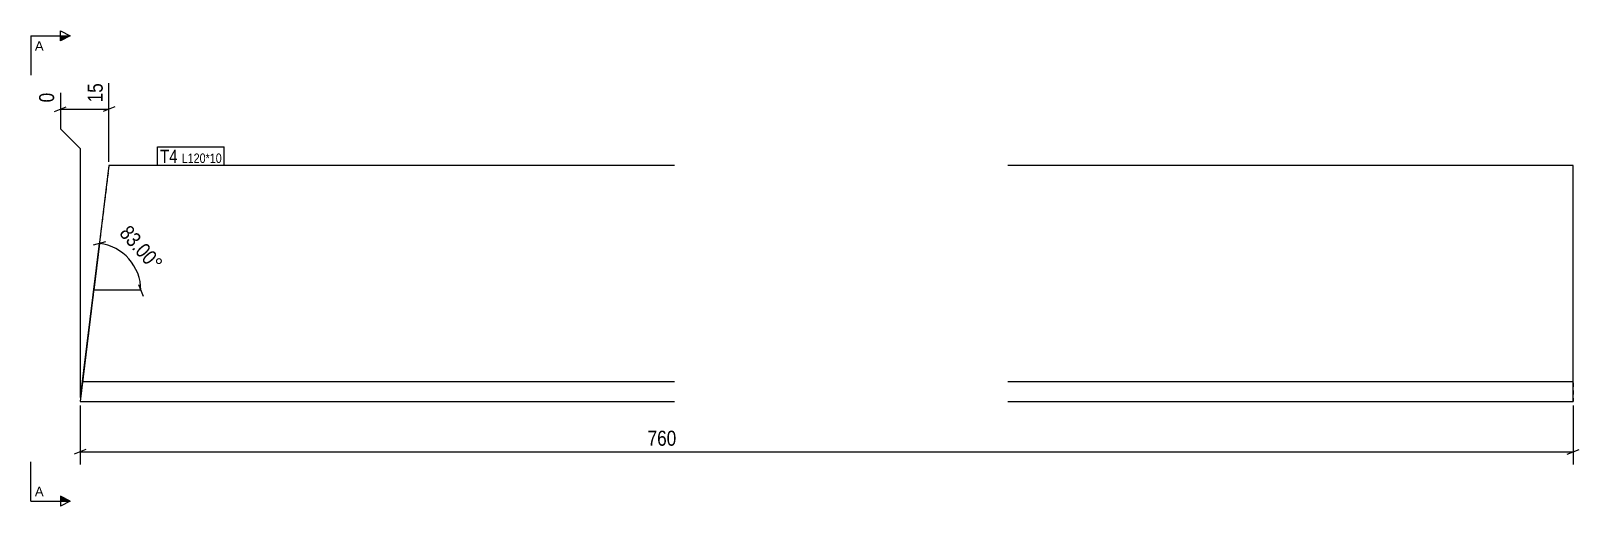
# Model space of a CAD drawing. Header units: millimetres. Extents: x 6 to 6074, y 6 to 248.
# Drawn here: x 6 to 794, y 6 to 248 of the extents above.
import ezdxf

# ---------------------------------------------------------------- set-up
doc = ezdxf.new("R2010")
doc.units = ezdxf.units.MM
doc.linetypes.add('DXK_LINE_DOT2', pattern=[3.9198, 1.9599, -1.9599])
for name, color, linetype in [('MÅLSÆTNING', 7, 'Continuous'), ('STÅL', 7, 'Continuous'), ('TEKST', 7, 'Continuous')]:
    doc.layers.add(name, color=color, linetype=linetype)
doc.styles.add('Arial', font='ARIAL.TTF', dxfattribs={"height": 0.2})
doc.styles.add('Arial Narrow', font='ARIALN.TTF', dxfattribs={"height": 0.2})

msp = doc.modelspace()

# ---------------------------------------------------------------- hatches: boundary and pattern name
at = {"layer": 'TEKST', "linetype": 'Continuous'}
for points in [[(21, 242.68), (21, 245.18), (26, 245.18)], [(21, 8.5), (21, 11), (26, 8.5)]]:
    msp.add_hatch(color=30, dxfattribs=at).paths.add_polyline_path(points)

# ---------------------------------------------------------------- linework, layer by layer
at = {"layer": 'MÅLSÆTNING', "color": 7, "linetype": 'Continuous'}
for p, q in [((45.73, 181.16), (45.73, 221.11)), ((21, 216.23), (21, 197.96)), ((18, 206.76), (24, 209.16)), ((21, 207.96), (45.73, 207.96)), ((48.73, 209.16), (42.73, 206.76)), ((21, 197.96), (31, 187.96)), ((31, 187.96), (31, 61.16)), ((31.24, 61.15), (40.88, 139.59)), ((44, 140.42), (37.75, 138.77)), ((40.88, 139.59), (37.95, 115.77)), ((60.75, 118.77), (63.15, 112.77)), ((61.95, 115.77), (37.95, 115.77)), ((31, 57.16), (31, 27.17)), ((791.45, 57.16), (791.45, 27.17)), ((34, 34.77), (28, 32.37)), ((31, 33.57), (791.45, 33.57)), ((788.45, 32.37), (794.45, 34.77))]:
    msp.add_line(p, q, dxfattribs=at)
msp.add_arc((37.95, 115.77), 24, 0, 83, dxfattribs=at)
at = {"layer": 'STÅL', "color": 2, "linetype": 'Continuous'}
for p, q in [((45.73, 179.16), (31, 59.16)), ((333.73, 179.16), (45.73, 179.16)), ((791.45, 179.16), (503.45, 179.16)), ((791.45, 59.16), (791.45, 179.16)), ((333.73, 69.16), (32.23, 69.16)), ((791.45, 69.16), (503.45, 69.16)), ((31, 59.16), (333.73, 59.16)), ((503.45, 59.16), (791.45, 59.16))]:
    msp.add_line(p, q, dxfattribs=at)
at = {"layer": 'STÅL', "color": 7, "linetype": 'DXK_LINE_DOT2'}
for p, q in [((45.73, 179.16), (33.82, 82.16)), ((791.45, 68.67), (791.45, 59.16))]:
    msp.add_line(p, q, dxfattribs=at)
at = {"layer": 'TEKST', "color": 30, "linetype": 'Continuous'}
for p, q in [((21, 242.68), (21, 247.68)), ((21, 247.68), (26, 245.18)), ((26, 245.18), (21, 242.68)), ((26, 8.5), (21, 11)), ((21, 11), (21, 6)), ((26, 8.5), (21, 6))]:
    msp.add_line(p, q, dxfattribs=at)

# ---------------------------------------------------------------- wipeouts: each hides what was drawn before it
at = {"color": 0, "linetype": 'Continuous'}
for points in [[(12.44, 237.68), (12.44, 242.68), (8, 242.68), (8, 237.68)], [(12.44, 11), (12.44, 16), (8, 16), (8, 11)]]:
    msp.add_wipeout(points, dxfattribs=at).dxf.layer = 'TEKST'

# ---------------------------------------------------------------- next in the draw order: linework, layer by layer
at = {"layer": 'TEKST', "color": 30, "linetype": 'Continuous'}
for p, q in [((6, 245.18), (6, 225.18)), ((6, 245.18), (26, 245.18)), ((6, 8.5), (6, 28.5)), ((6, 8.5), (26, 8.5))]:
    msp.add_line(p, q, dxfattribs=at)

# ---------------------------------------------------------------- next in the draw order: texts
at = {"layer": 'TEKST', "color": 96, "linetype": 'Continuous', "style": 'Arial'}
for p in [(8, 237.68), (8, 11)]:
    msp.add_text('A', height=4.78, dxfattribs=at).set_placement(p)

# ---------------------------------------------------------------- next in the draw order: wipeouts: each hides what was drawn before it
at = {"color": 0, "linetype": 'Continuous'}
for points in [[(44.13, 222.71), (32.93, 222.71), (32.93, 209.76), (44.13, 209.76)], [(19.4, 217.83), (8.2, 217.83), (8.2, 209.76), (19.4, 209.76)]]:
    msp.add_wipeout(points, dxfattribs=at).dxf.layer = 'MÅLSÆTNING'
at = {"color": 0}
for points, layer in [([(67.84, 122.59), (76.23, 130.01), (56.74, 152.03), (48.36, 144.61)], 'MÅLSÆTNING'), ([(504, 35.07), (504, 46.27), (318.45, 46.27), (318.45, 35.07)], 'MÅLSÆTNING'), ([(80.68, 180.56), (80.68, 187.56), (71.73, 187.56), (71.73, 180.56)], 'TEKST')]:
    msp.add_wipeout(points, dxfattribs=at).dxf.layer = layer

# ---------------------------------------------------------------- next in the draw order: texts
at = {"layer": 'MÅLSÆTNING', "color": 3, "linetype": 'Continuous', "style": 'Arial Narrow'}
for s, height, p in [('0', 7.64, (17.8, 211.36)), ('15', 7.635, (42.53, 211.36))]:
    msp.add_text(s, height=height, rotation=90.00021, dxfattribs=at).set_placement(p)
at = {"layer": 'MÅLSÆTNING', "color": 3, "style": 'Arial Narrow'}
msp.add_text('83.00°', height=7.635, rotation=-48.50088, dxfattribs=at).set_placement((50.61, 144.48))
msp.add_text('760', height=7.635, dxfattribs=at).set_placement((320.05, 36.67))

# ---------------------------------------------------------------- next in the draw order: wipeouts: each hides what was drawn before it
at = {"color": 0}
msp.add_wipeout([(80.68, 180.56), (80.68, 187.56), (71.73, 187.56), (71.73, 180.56)], dxfattribs=at).dxf.layer = 'TEKST'

# ---------------------------------------------------------------- next in the draw order: linework, layer by layer
at = {"layer": 'TEKST', "color": 7, "linetype": 'Continuous'}
msp.add_line((70.53, 179.36), (70.53, 188.76), dxfattribs=at)

# ---------------------------------------------------------------- next in the draw order: wipeouts: each hides what was drawn before it
at = {"color": 0}
msp.add_wipeout([(103.19, 180.56), (103.19, 185.56), (82.78, 185.56), (82.78, 180.56)], dxfattribs=at).dxf.layer = 'TEKST'

# ---------------------------------------------------------------- next in the draw order: wipeouts: each hides what was drawn before it
msp.add_wipeout([(103.19, 180.56), (103.19, 185.56), (82.78, 185.56), (82.78, 180.56)], dxfattribs=at).dxf.layer = 'TEKST'

# ---------------------------------------------------------------- next in the draw order: linework, layer by layer
at = {"layer": 'TEKST', "color": 7, "linetype": 'Continuous'}
for p, q in [((70.53, 188.76), (104.39, 188.76)), ((104.39, 179.36), (104.39, 188.76)), ((70.53, 179.36), (104.39, 179.36))]:
    msp.add_line(p, q, dxfattribs=at)

# ---------------------------------------------------------------- next in the draw order: texts
at = {"layer": 'TEKST', "color": 3, "style": 'Arial Narrow'}
for s, height, p in [('T4', 6.681, (71.73, 180.56)), ('L120*10', 4.772, (82.78, 180.56))]:
    msp.add_text(s, height=height, dxfattribs=at).set_placement(p)

doc.saveas('drawing.dxf')
